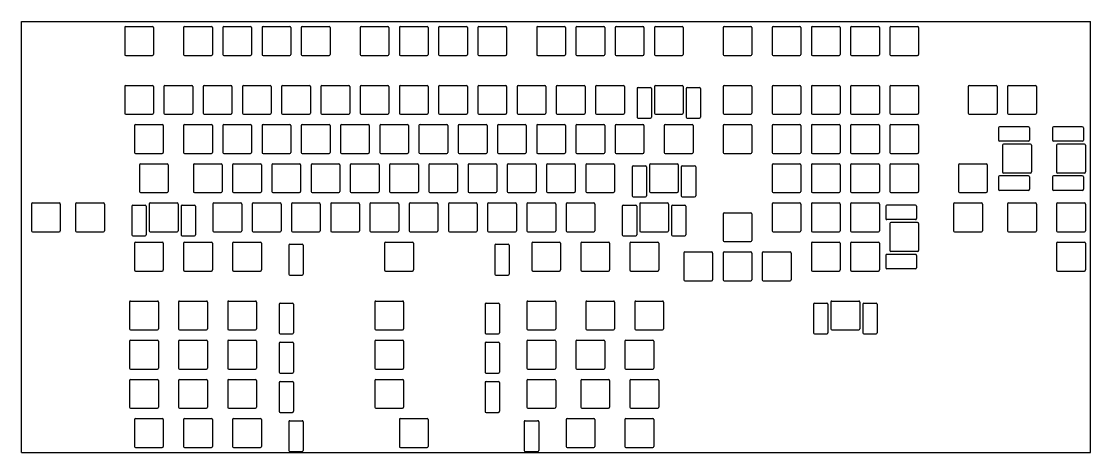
# Model space of a CAD drawing. Header units: millimetres. Extents: x 172 to 1270, y 90 to 437.
# Drawn here: x 751 to 1270, y 227 to 437 of the extents above; entities that cross this region are included whole.
import ezdxf

# ---------------------------------------------------------------- set-up
doc = ezdxf.new("R2010")
doc.units = ezdxf.units.MM

msp = doc.modelspace()

# ---------------------------------------------------------------- linework, layer by layer
for p, q in [((750.67, 436.58), (1269.78, 436.58)), ((750.67, 227.03), (750.67, 436.58)), ((1269.78, 227.03), (1269.78, 436.58)), ((800.82, 433.55), (800.82, 420.55)), ((801.32, 434.05), (814.32, 434.05)), ((814.82, 433.55), (814.82, 420.55)), ((829.4, 433.55), (829.4, 420.55)), ((829.9, 434.05), (842.9, 434.05)), ((843.4, 433.55), (843.4, 420.55)), ((848.45, 433.55), (848.45, 420.55)), ((848.95, 434.05), (861.95, 434.05)), ((862.45, 433.55), (862.45, 420.55)), ((867.5, 433.55), (867.5, 420.55)), ((868, 434.05), (881, 434.05)), ((881.5, 433.55), (881.5, 420.55)), ((886.55, 433.55), (886.55, 420.55)), ((887.05, 434.05), (900.05, 434.05)), ((900.55, 433.55), (900.55, 420.55)), ((915.12, 433.55), (915.12, 420.55)), ((915.62, 434.05), (928.62, 434.05)), ((929.12, 433.55), (929.12, 420.55)), ((934.17, 433.55), (934.17, 420.55)), ((934.67, 434.05), (947.67, 434.05)), ((948.17, 433.55), (948.17, 420.55)), ((953.22, 433.55), (953.22, 420.55)), ((953.72, 434.05), (966.72, 434.05)), ((967.22, 433.55), (967.22, 420.55)), ((972.27, 433.55), (972.27, 420.55)), ((972.77, 434.05), (985.77, 434.05)), ((986.27, 433.55), (986.27, 420.55)), ((1000.85, 433.55), (1000.85, 420.55)), ((1001.35, 434.05), (1014.35, 434.05)), ((1014.85, 433.55), (1014.85, 420.55)), ((1019.9, 433.55), (1019.9, 420.55)), ((1020.4, 434.05), (1033.4, 434.05)), ((1033.9, 433.55), (1033.9, 420.55)), ((1038.95, 433.55), (1038.95, 420.55)), ((1039.45, 434.05), (1052.45, 434.05)), ((1052.95, 433.55), (1052.95, 420.55)), ((1058, 433.55), (1058, 420.55)), ((1058.5, 434.05), (1071.5, 434.05)), ((1072, 433.55), (1072, 420.55)), ((1091.33, 433.55), (1091.33, 420.55)), ((1091.83, 434.05), (1104.83, 434.05)), ((1105.33, 433.55), (1105.33, 420.55)), ((1115.15, 433.55), (1115.15, 420.55)), ((1115.65, 434.05), (1128.65, 434.05)), ((1129.15, 433.55), (1129.15, 420.55)), ((1134.2, 433.55), (1134.2, 420.55)), ((1134.7, 434.05), (1147.7, 434.05)), ((1148.2, 433.55), (1148.2, 420.55)), ((1153.25, 433.55), (1153.25, 420.55)), ((1153.75, 434.05), (1166.75, 434.05)), ((1167.25, 433.55), (1167.25, 420.55)), ((1172.3, 433.55), (1172.3, 420.55)), ((1172.8, 434.05), (1185.8, 434.05)), ((1186.3, 433.55), (1186.3, 420.55)), ((801.32, 420.05), (814.32, 420.05)), ((829.9, 420.05), (842.9, 420.05)), ((848.95, 420.05), (861.95, 420.05)), ((868, 420.05), (881, 420.05)), ((887.05, 420.05), (900.05, 420.05)), ((915.62, 420.05), (928.62, 420.05)), ((934.67, 420.05), (947.67, 420.05)), ((953.72, 420.05), (966.72, 420.05)), ((972.77, 420.05), (985.77, 420.05)), ((1001.35, 420.05), (1014.35, 420.05)), ((1020.4, 420.05), (1033.4, 420.05)), ((1039.45, 420.05), (1052.45, 420.05)), ((1058.5, 420.05), (1071.5, 420.05)), ((1091.83, 420.05), (1104.83, 420.05)), ((1115.65, 420.05), (1128.65, 420.05)), ((1134.7, 420.05), (1147.7, 420.05)), ((1153.75, 420.05), (1166.75, 420.05)), ((1172.8, 420.05), (1185.8, 420.05)), ((800.82, 404.98), (800.82, 391.98)), ((801.32, 405.48), (814.32, 405.48)), ((814.82, 404.98), (814.82, 391.98)), ((819.87, 404.98), (819.87, 391.98)), ((820.37, 405.48), (833.37, 405.48)), ((833.87, 404.98), (833.87, 391.98)), ((838.92, 404.98), (838.92, 391.98)), ((839.42, 405.48), (852.42, 405.48)), ((852.92, 404.98), (852.92, 391.98)), ((857.97, 404.98), (857.97, 391.98)), ((858.47, 405.48), (871.47, 405.48)), ((871.97, 404.98), (871.97, 391.98)), ((877.02, 404.98), (877.02, 391.98)), ((877.52, 405.48), (890.52, 405.48)), ((891.02, 404.98), (891.02, 391.98)), ((896.07, 404.98), (896.07, 391.98)), ((896.57, 405.48), (909.57, 405.48)), ((910.07, 404.98), (910.07, 391.98)), ((915.12, 404.98), (915.12, 391.98)), ((915.62, 405.48), (928.62, 405.48)), ((929.12, 404.98), (929.12, 391.98)), ((934.17, 404.98), (934.17, 391.98)), ((934.67, 405.48), (947.67, 405.48)), ((948.17, 404.98), (948.17, 391.98)), ((953.22, 404.98), (953.22, 391.98)), ((953.72, 405.48), (966.72, 405.48)), ((967.22, 404.98), (967.22, 391.98)), ((972.27, 404.98), (972.27, 391.98)), ((972.77, 405.48), (985.77, 405.48)), ((986.27, 404.98), (986.27, 391.98)), ((991.32, 404.98), (991.32, 391.98)), ((991.82, 405.48), (1004.82, 405.48)), ((1005.32, 404.98), (1005.32, 391.98)), ((1010.37, 404.98), (1010.37, 391.98)), ((1010.87, 405.48), (1023.87, 405.48)), ((1024.37, 404.98), (1024.37, 391.98)), ((1029.42, 404.98), (1029.42, 391.98)), ((1029.92, 405.48), (1042.92, 405.48)), ((1043.42, 404.98), (1043.42, 391.98)), ((1058, 404.98), (1058, 391.98)), ((1058.5, 405.48), (1071.5, 405.48)), ((1072, 404.98), (1072, 391.98)), ((1091.33, 404.98), (1091.33, 391.98)), ((1091.83, 405.48), (1104.83, 405.48)), ((1105.33, 404.98), (1105.33, 391.98)), ((1115.15, 404.98), (1115.15, 391.98)), ((1115.65, 405.48), (1128.65, 405.48)), ((1129.15, 404.98), (1129.15, 391.98)), ((1134.2, 404.98), (1134.2, 391.98)), ((1134.7, 405.48), (1147.7, 405.48)), ((1148.2, 404.98), (1148.2, 391.98)), ((1153.25, 404.98), (1153.25, 391.98)), ((1153.75, 405.48), (1166.75, 405.48)), ((1167.25, 404.98), (1167.25, 391.98)), ((1172.3, 404.98), (1172.3, 391.98)), ((1172.8, 405.48), (1185.8, 405.48)), ((1186.3, 404.98), (1186.3, 391.98)), ((1210.4, 404.98), (1210.4, 391.98)), ((1210.9, 405.48), (1223.9, 405.48)), ((1224.4, 404.98), (1224.4, 391.98)), ((1229.45, 404.98), (1229.45, 391.98)), ((1229.95, 405.48), (1242.95, 405.48)), ((1243.45, 404.98), (1243.45, 391.98)), ((1049.56, 403.98), (1049.56, 389.98)), ((1050.06, 404.48), (1056.06, 404.48)), ((1056.56, 403.98), (1056.56, 389.98)), ((1073.43, 403.98), (1073.43, 389.98)), ((1073.93, 404.48), (1079.93, 404.48)), ((1080.43, 403.98), (1080.43, 389.98)), ((801.32, 391.48), (814.32, 391.48)), ((820.37, 391.48), (833.37, 391.48)), ((839.42, 391.48), (852.42, 391.48)), ((858.47, 391.48), (871.47, 391.48)), ((877.52, 391.48), (890.52, 391.48)), ((896.57, 391.48), (909.57, 391.48)), ((915.62, 391.48), (928.62, 391.48)), ((934.67, 391.48), (947.67, 391.48)), ((953.72, 391.48), (966.72, 391.48)), ((972.77, 391.48), (985.77, 391.48)), ((991.82, 391.48), (1004.82, 391.48)), ((1010.87, 391.48), (1023.87, 391.48)), ((1029.92, 391.48), (1042.92, 391.48)), ((1050.06, 389.48), (1056.06, 389.48)), ((1058.5, 391.48), (1071.5, 391.48)), ((1073.93, 389.48), (1079.93, 389.48)), ((1091.83, 391.48), (1104.83, 391.48)), ((1115.65, 391.48), (1128.65, 391.48)), ((1134.7, 391.48), (1147.7, 391.48)), ((1153.75, 391.48), (1166.75, 391.48)), ((1172.8, 391.48), (1185.8, 391.48)), ((1210.9, 391.48), (1223.9, 391.48)), ((1229.95, 391.48), (1242.95, 391.48)), ((805.58, 385.93), (805.58, 372.93)), ((806.08, 386.43), (819.08, 386.43)), ((819.58, 385.93), (819.58, 372.93)), ((829.4, 385.93), (829.4, 372.93)), ((829.9, 386.43), (842.9, 386.43)), ((843.4, 385.93), (843.4, 372.93)), ((848.45, 385.93), (848.45, 372.93)), ((848.95, 386.43), (861.95, 386.43)), ((862.45, 385.93), (862.45, 372.93)), ((867.5, 385.93), (867.5, 372.93)), ((868, 386.43), (881, 386.43)), ((881.5, 385.93), (881.5, 372.93)), ((886.55, 385.93), (886.55, 372.93)), ((887.05, 386.43), (900.05, 386.43)), ((900.55, 385.93), (900.55, 372.93)), ((905.6, 385.93), (905.6, 372.93)), ((906.1, 386.43), (919.1, 386.43)), ((919.6, 385.93), (919.6, 372.93)), ((924.65, 385.93), (924.65, 372.93)), ((925.15, 386.43), (938.15, 386.43)), ((938.65, 385.93), (938.65, 372.93)), ((943.7, 385.93), (943.7, 372.93)), ((944.2, 386.43), (957.2, 386.43)), ((957.7, 385.93), (957.7, 372.93)), ((962.75, 385.93), (962.75, 372.93)), ((963.25, 386.43), (976.25, 386.43)), ((976.75, 385.93), (976.75, 372.93)), ((981.8, 385.93), (981.8, 372.93)), ((982.3, 386.43), (995.3, 386.43)), ((995.8, 385.93), (995.8, 372.93)), ((1000.85, 385.93), (1000.85, 372.93)), ((1001.35, 386.43), (1014.35, 386.43)), ((1014.85, 385.93), (1014.85, 372.93)), ((1019.9, 385.93), (1019.9, 372.93)), ((1020.4, 386.43), (1033.4, 386.43)), ((1033.9, 385.93), (1033.9, 372.93)), ((1038.95, 385.93), (1038.95, 372.93)), ((1039.45, 386.43), (1052.45, 386.43)), ((1052.95, 385.93), (1052.95, 372.93)), ((1062.76, 385.93), (1062.76, 372.93)), ((1063.26, 386.43), (1076.26, 386.43)), ((1076.76, 385.93), (1076.76, 372.93)), ((1091.33, 385.93), (1091.33, 372.93)), ((1091.83, 386.43), (1104.83, 386.43)), ((1105.33, 385.93), (1105.33, 372.93)), ((1115.15, 385.93), (1115.15, 372.93)), ((1115.65, 386.43), (1128.65, 386.43)), ((1129.15, 385.93), (1129.15, 372.93)), ((1134.2, 385.93), (1134.2, 372.93)), ((1134.7, 386.43), (1147.7, 386.43)), ((1148.2, 385.93), (1148.2, 372.93)), ((1153.25, 385.93), (1153.25, 372.93)), ((1153.75, 386.43), (1166.75, 386.43)), ((1167.25, 385.93), (1167.25, 372.93)), ((1172.3, 385.93), (1172.3, 372.93)), ((1172.8, 386.43), (1185.8, 386.43)), ((1186.3, 385.93), (1186.3, 372.93)), ((1225.06, 384.84), (1225.06, 378.84)), ((1239.56, 385.34), (1225.56, 385.34)), ((1240.06, 384.84), (1240.06, 378.84)), ((1251.26, 384.84), (1251.26, 378.84)), ((1265.76, 385.34), (1251.76, 385.34)), ((1266.26, 384.84), (1266.26, 378.84)), ((1239.56, 378.34), (1225.56, 378.34)), ((1227.06, 376.4), (1227.06, 363.4)), ((1240.56, 376.9), (1227.56, 376.9)), ((1241.06, 376.4), (1241.06, 363.4)), ((1265.76, 378.34), (1251.76, 378.34)), ((1253.26, 376.4), (1253.26, 363.4)), ((1266.76, 376.9), (1253.76, 376.9)), ((1267.26, 376.4), (1267.26, 363.4)), ((806.08, 372.43), (819.08, 372.43)), ((829.9, 372.43), (842.9, 372.43)), ((848.95, 372.43), (861.95, 372.43)), ((868, 372.43), (881, 372.43)), ((887.05, 372.43), (900.05, 372.43)), ((906.1, 372.43), (919.1, 372.43)), ((925.15, 372.43), (938.15, 372.43)), ((944.2, 372.43), (957.2, 372.43)), ((963.25, 372.43), (976.25, 372.43)), ((982.3, 372.43), (995.3, 372.43)), ((1001.35, 372.43), (1014.35, 372.43)), ((1020.4, 372.43), (1033.4, 372.43)), ((1039.45, 372.43), (1052.45, 372.43)), ((1063.26, 372.43), (1076.26, 372.43)), ((1091.83, 372.43), (1104.83, 372.43)), ((1115.65, 372.43), (1128.65, 372.43)), ((1134.7, 372.43), (1147.7, 372.43)), ((1153.75, 372.43), (1166.75, 372.43)), ((1172.8, 372.43), (1185.8, 372.43)), ((807.96, 366.88), (807.96, 353.88)), ((808.46, 367.38), (821.46, 367.38)), ((821.96, 366.88), (821.96, 353.88)), ((834.16, 366.88), (834.16, 353.88)), ((834.66, 367.38), (847.66, 367.38)), ((848.16, 366.88), (848.16, 353.88)), ((853.21, 366.88), (853.21, 353.88)), ((853.71, 367.38), (866.71, 367.38)), ((867.21, 366.88), (867.21, 353.88)), ((872.26, 366.88), (872.26, 353.88)), ((872.76, 367.38), (885.76, 367.38)), ((886.26, 366.88), (886.26, 353.88)), ((891.31, 366.88), (891.31, 353.88)), ((891.81, 367.38), (904.81, 367.38)), ((905.31, 366.88), (905.31, 353.88)), ((910.36, 366.88), (910.36, 353.88)), ((910.86, 367.38), (923.86, 367.38)), ((924.36, 366.88), (924.36, 353.88)), ((929.41, 366.88), (929.41, 353.88)), ((929.91, 367.38), (942.91, 367.38)), ((943.41, 366.88), (943.41, 353.88)), ((948.46, 366.88), (948.46, 353.88)), ((948.96, 367.38), (961.96, 367.38)), ((962.46, 366.88), (962.46, 353.88)), ((967.51, 366.88), (967.51, 353.88)), ((968.01, 367.38), (981.01, 367.38)), ((981.51, 366.88), (981.51, 353.88)), ((986.56, 366.88), (986.56, 353.88)), ((987.06, 367.38), (1000.06, 367.38)), ((1000.56, 366.88), (1000.56, 353.88)), ((1005.61, 366.88), (1005.61, 353.88)), ((1006.11, 367.38), (1019.11, 367.38)), ((1019.61, 366.88), (1019.61, 353.88)), ((1024.66, 366.88), (1024.66, 353.88)), ((1025.16, 367.38), (1038.16, 367.38)), ((1038.66, 366.88), (1038.66, 353.88)), ((1047.18, 365.88), (1047.18, 351.88)), ((1047.68, 366.38), (1053.68, 366.38)), ((1054.18, 365.88), (1054.18, 351.88)), ((1055.61, 366.88), (1055.61, 353.88)), ((1056.11, 367.38), (1069.11, 367.38)), ((1069.61, 366.88), (1069.61, 353.88)), ((1071.05, 365.88), (1071.05, 351.88)), ((1071.55, 366.38), (1077.55, 366.38)), ((1078.05, 365.88), (1078.05, 351.88)), ((1115.15, 366.88), (1115.15, 353.88)), ((1115.65, 367.38), (1128.65, 367.38)), ((1129.15, 366.88), (1129.15, 353.88)), ((1134.2, 366.88), (1134.2, 353.88)), ((1134.7, 367.38), (1147.7, 367.38)), ((1148.2, 366.88), (1148.2, 353.88)), ((1153.25, 366.88), (1153.25, 353.88)), ((1153.75, 367.38), (1166.75, 367.38)), ((1167.25, 366.88), (1167.25, 353.88)), ((1172.3, 366.88), (1172.3, 353.88)), ((1172.8, 367.38), (1185.8, 367.38)), ((1186.3, 366.88), (1186.3, 353.88)), ((1205.63, 366.88), (1205.63, 353.88)), ((1206.13, 367.38), (1219.13, 367.38)), ((1219.63, 366.88), (1219.63, 353.88)), ((1225.06, 360.97), (1225.06, 354.97)), ((1239.56, 361.47), (1225.56, 361.47)), ((1240.56, 362.9), (1227.56, 362.9)), ((1240.06, 360.97), (1240.06, 354.97)), ((1251.26, 360.97), (1251.26, 354.97)), ((1265.76, 361.47), (1251.76, 361.47)), ((1266.76, 362.9), (1253.76, 362.9)), ((1266.26, 360.97), (1266.26, 354.97)), ((808.46, 353.38), (821.46, 353.38)), ((834.66, 353.38), (847.66, 353.38)), ((853.71, 353.38), (866.71, 353.38)), ((872.76, 353.38), (885.76, 353.38)), ((891.81, 353.38), (904.81, 353.38)), ((910.86, 353.38), (923.86, 353.38)), ((929.91, 353.38), (942.91, 353.38)), ((948.96, 353.38), (961.96, 353.38)), ((968.01, 353.38), (981.01, 353.38)), ((987.06, 353.38), (1000.06, 353.38)), ((1006.11, 353.38), (1019.11, 353.38)), ((1025.16, 353.38), (1038.16, 353.38)), ((1056.11, 353.38), (1069.11, 353.38)), ((1115.65, 353.38), (1128.65, 353.38)), ((1134.7, 353.38), (1147.7, 353.38)), ((1153.75, 353.38), (1166.75, 353.38)), ((1172.8, 353.38), (1185.8, 353.38)), ((1206.13, 353.38), (1219.13, 353.38)), ((1239.56, 354.47), (1225.56, 354.47)), ((1265.76, 354.47), (1251.76, 354.47)), ((755.58, 347.83), (755.58, 334.83)), ((756.08, 348.33), (769.08, 348.33)), ((769.58, 347.83), (769.58, 334.83)), ((777.01, 347.83), (777.01, 334.83)), ((777.51, 348.33), (790.51, 348.33)), ((791.01, 347.83), (791.01, 334.83)), ((812.73, 347.83), (812.73, 334.83)), ((813.23, 348.33), (826.23, 348.33)), ((826.73, 347.83), (826.73, 334.83)), ((843.68, 347.83), (843.68, 334.83)), ((844.18, 348.33), (857.18, 348.33)), ((857.68, 347.83), (857.68, 334.83)), ((862.73, 347.83), (862.73, 334.83)), ((863.23, 348.33), (876.23, 348.33)), ((876.73, 347.83), (876.73, 334.83)), ((881.78, 347.83), (881.78, 334.83)), ((882.28, 348.33), (895.28, 348.33)), ((895.78, 347.83), (895.78, 334.83)), ((900.83, 347.83), (900.83, 334.83)), ((901.33, 348.33), (914.33, 348.33)), ((914.83, 347.83), (914.83, 334.83)), ((919.88, 347.83), (919.88, 334.83)), ((920.38, 348.33), (933.38, 348.33)), ((933.88, 347.83), (933.88, 334.83)), ((938.93, 347.83), (938.93, 334.83)), ((939.43, 348.33), (952.43, 348.33)), ((952.93, 347.83), (952.93, 334.83)), ((957.98, 347.83), (957.98, 334.83)), ((958.48, 348.33), (971.48, 348.33)), ((971.98, 347.83), (971.98, 334.83)), ((977.03, 347.83), (977.03, 334.83)), ((977.53, 348.33), (990.53, 348.33)), ((991.03, 347.83), (991.03, 334.83)), ((996.08, 347.83), (996.08, 334.83)), ((996.58, 348.33), (1009.58, 348.33)), ((1010.08, 347.83), (1010.08, 334.83)), ((1015.13, 347.83), (1015.13, 334.83)), ((1015.63, 348.33), (1028.63, 348.33)), ((1029.13, 347.83), (1029.13, 334.83)), ((1047.68, 351.38), (1053.68, 351.38)), ((1050.85, 347.83), (1050.85, 334.83)), ((1051.35, 348.33), (1064.35, 348.33)), ((1064.85, 347.83), (1064.85, 334.83)), ((1071.55, 351.38), (1077.55, 351.38)), ((1115.15, 347.83), (1115.15, 334.83)), ((1115.65, 348.33), (1128.65, 348.33)), ((1129.15, 347.83), (1129.15, 334.83)), ((1134.2, 347.83), (1134.2, 334.83)), ((1134.7, 348.33), (1147.7, 348.33)), ((1148.2, 347.83), (1148.2, 334.83)), ((1153.25, 347.83), (1153.25, 334.83)), ((1153.75, 348.33), (1166.75, 348.33)), ((1167.25, 347.83), (1167.25, 334.83)), ((1203.25, 347.83), (1203.25, 334.83)), ((1203.75, 348.33), (1216.75, 348.33)), ((1217.25, 347.83), (1217.25, 334.83)), ((1229.45, 347.83), (1229.45, 334.83)), ((1229.95, 348.33), (1242.95, 348.33)), ((1243.45, 347.83), (1243.45, 334.83)), ((1253.26, 347.83), (1253.26, 334.83)), ((1253.76, 348.33), (1266.76, 348.33)), ((1267.26, 347.83), (1267.26, 334.83)), ((804.29, 346.83), (804.29, 332.83)), ((804.79, 347.33), (810.79, 347.33)), ((811.29, 346.83), (811.29, 332.83)), ((828.17, 346.83), (828.17, 332.83)), ((828.67, 347.33), (834.67, 347.33)), ((835.17, 346.83), (835.17, 332.83)), ((1042.41, 346.83), (1042.41, 332.83)), ((1042.91, 347.33), (1048.91, 347.33)), ((1049.41, 346.83), (1049.41, 332.83)), ((1066.29, 346.83), (1066.29, 332.83)), ((1066.79, 347.33), (1072.79, 347.33)), ((1073.29, 346.83), (1073.29, 332.83)), ((1091.33, 343.07), (1091.33, 330.07)), ((1091.83, 343.57), (1104.83, 343.57)), ((1105.33, 343.07), (1105.33, 330.07)), ((1170.3, 346.74), (1170.3, 340.74)), ((1184.8, 347.24), (1170.8, 347.24)), ((1185.3, 346.74), (1185.3, 340.74)), ((1184.8, 340.24), (1170.8, 340.24)), ((1172.3, 338.3), (1172.3, 325.3)), ((1185.8, 338.8), (1172.8, 338.8)), ((1186.3, 338.3), (1186.3, 325.3)), ((756.08, 334.33), (769.08, 334.33)), ((777.51, 334.33), (790.51, 334.33)), ((804.79, 332.33), (810.79, 332.33)), ((813.23, 334.33), (826.23, 334.33)), ((828.67, 332.33), (834.67, 332.33)), ((844.18, 334.33), (857.18, 334.33)), ((863.23, 334.33), (876.23, 334.33)), ((882.28, 334.33), (895.28, 334.33)), ((901.33, 334.33), (914.33, 334.33)), ((920.38, 334.33), (933.38, 334.33)), ((939.43, 334.33), (952.43, 334.33)), ((958.48, 334.33), (971.48, 334.33)), ((977.53, 334.33), (990.53, 334.33)), ((996.58, 334.33), (1009.58, 334.33)), ((1015.63, 334.33), (1028.63, 334.33)), ((1042.91, 332.33), (1048.91, 332.33)), ((1051.35, 334.33), (1064.35, 334.33)), ((1066.79, 332.33), (1072.79, 332.33)), ((1115.65, 334.33), (1128.65, 334.33)), ((1134.7, 334.33), (1147.7, 334.33)), ((1153.75, 334.33), (1166.75, 334.33)), ((1203.75, 334.33), (1216.75, 334.33)), ((1229.95, 334.33), (1242.95, 334.33)), ((1253.76, 334.33), (1266.76, 334.33)), ((805.58, 328.78), (805.58, 315.78)), ((806.08, 329.28), (819.08, 329.28)), ((819.58, 328.78), (819.58, 315.78)), ((829.4, 328.78), (829.4, 315.78)), ((829.9, 329.28), (842.9, 329.28)), ((843.4, 328.78), (843.4, 315.78)), ((853.21, 328.78), (853.21, 315.78)), ((853.71, 329.28), (866.71, 329.28)), ((867.21, 328.78), (867.21, 315.78)), ((880.53, 327.78), (880.53, 313.78)), ((881.03, 328.28), (887.03, 328.28)), ((887.53, 327.78), (887.53, 313.78)), ((927.03, 328.78), (927.03, 315.78)), ((927.53, 329.28), (940.53, 329.28)), ((941.03, 328.78), (941.03, 315.78)), ((980.53, 327.78), (980.53, 313.78)), ((981.03, 328.28), (987.03, 328.28)), ((987.53, 327.78), (987.53, 313.78)), ((998.46, 328.78), (998.46, 315.78)), ((998.96, 329.28), (1011.96, 329.28)), ((1012.46, 328.78), (1012.46, 315.78)), ((1022.28, 328.78), (1022.28, 315.78)), ((1022.78, 329.28), (1035.78, 329.28)), ((1036.28, 328.78), (1036.28, 315.78)), ((1046.09, 328.78), (1046.09, 315.78)), ((1046.59, 329.28), (1059.59, 329.28)), ((1060.09, 328.78), (1060.09, 315.78)), ((1091.83, 329.57), (1104.83, 329.57)), ((1134.2, 328.78), (1134.2, 315.78)), ((1134.7, 329.28), (1147.7, 329.28)), ((1148.2, 328.78), (1148.2, 315.78)), ((1153.25, 328.78), (1153.25, 315.78)), ((1153.75, 329.28), (1166.75, 329.28)), ((1167.25, 328.78), (1167.25, 315.78)), ((1253.26, 328.78), (1253.26, 315.78)), ((1253.76, 329.28), (1266.76, 329.28)), ((1267.26, 328.78), (1267.26, 315.78)), ((1072.28, 324.02), (1072.28, 311.02)), ((1072.78, 324.52), (1085.78, 324.52)), ((1086.28, 324.02), (1086.28, 311.02)), ((1091.33, 324.02), (1091.33, 311.02)), ((1091.83, 324.52), (1104.83, 324.52)), ((1105.33, 324.02), (1105.33, 311.02)), ((1110.38, 324.02), (1110.38, 311.02)), ((1110.88, 324.52), (1123.88, 324.52)), ((1124.38, 324.02), (1124.38, 311.02)), ((1170.3, 322.87), (1170.3, 316.87)), ((1184.8, 323.37), (1170.8, 323.37)), ((1185.8, 324.8), (1172.8, 324.8)), ((1185.3, 322.87), (1185.3, 316.87)), ((806.08, 315.28), (819.08, 315.28)), ((829.9, 315.28), (842.9, 315.28)), ((853.71, 315.28), (866.71, 315.28)), ((881.03, 313.28), (887.03, 313.28)), ((927.53, 315.28), (940.53, 315.28)), ((981.03, 313.28), (987.03, 313.28)), ((998.96, 315.28), (1011.96, 315.28)), ((1022.78, 315.28), (1035.78, 315.28)), ((1046.59, 315.28), (1059.59, 315.28)), ((1134.7, 315.28), (1147.7, 315.28)), ((1153.75, 315.28), (1166.75, 315.28)), ((1184.8, 316.37), (1170.8, 316.37)), ((1253.76, 315.28), (1266.76, 315.28)), ((1072.78, 310.52), (1085.78, 310.52)), ((1091.83, 310.52), (1104.83, 310.52)), ((1110.88, 310.52), (1123.88, 310.52)), ((803.2, 300.2), (803.2, 287.2)), ((803.7, 300.7), (816.7, 300.7)), ((817.2, 300.2), (817.2, 287.2)), ((827.01, 300.2), (827.01, 287.2)), ((827.51, 300.7), (840.51, 300.7)), ((841.01, 300.2), (841.01, 287.2)), ((850.83, 300.2), (850.83, 287.2)), ((851.33, 300.7), (864.33, 300.7)), ((864.83, 300.2), (864.83, 287.2)), ((875.76, 299.2), (875.76, 285.2)), ((876.26, 299.7), (882.26, 299.7)), ((882.76, 299.2), (882.76, 285.2)), ((922.26, 300.2), (922.26, 287.2)), ((922.76, 300.7), (935.76, 300.7)), ((936.26, 300.2), (936.26, 287.2)), ((975.76, 299.2), (975.76, 285.2)), ((976.26, 299.7), (982.26, 299.7)), ((982.76, 299.2), (982.76, 285.2)), ((996.08, 300.2), (996.08, 287.2)), ((996.58, 300.7), (1009.58, 300.7)), ((1010.08, 300.2), (1010.08, 287.2)), ((1024.66, 300.2), (1024.66, 287.2)), ((1025.16, 300.7), (1038.16, 300.7)), ((1038.66, 300.2), (1038.66, 287.2)), ((1048.47, 300.2), (1048.47, 287.2)), ((1048.97, 300.7), (1061.97, 300.7)), ((1062.47, 300.2), (1062.47, 287.2)), ((1135.28, 299.2), (1135.28, 285.2)), ((1135.78, 299.7), (1141.78, 299.7)), ((1142.28, 299.2), (1142.28, 285.2)), ((1143.72, 300.2), (1143.72, 287.2)), ((1144.22, 300.7), (1157.22, 300.7)), ((1157.72, 300.2), (1157.72, 287.2)), ((1159.16, 299.2), (1159.16, 285.2)), ((1159.66, 299.7), (1165.66, 299.7)), ((1166.16, 299.2), (1166.16, 285.2)), ((803.7, 286.7), (816.7, 286.7)), ((827.51, 286.7), (840.51, 286.7)), ((851.33, 286.7), (864.33, 286.7)), ((922.76, 286.7), (935.76, 286.7)), ((996.58, 286.7), (1009.58, 286.7)), ((1025.16, 286.7), (1038.16, 286.7)), ((1048.97, 286.7), (1061.97, 286.7)), ((1144.22, 286.7), (1157.22, 286.7)), ((803.2, 281.15), (803.2, 268.15)), ((803.7, 281.65), (816.7, 281.65)), ((817.2, 281.15), (817.2, 268.15)), ((827.01, 281.15), (827.01, 268.15)), ((827.51, 281.65), (840.51, 281.65)), ((841.01, 281.15), (841.01, 268.15)), ((850.83, 281.15), (850.83, 268.15)), ((851.33, 281.65), (864.33, 281.65)), ((864.83, 281.15), (864.83, 268.15)), ((876.26, 284.7), (882.26, 284.7)), ((876.26, 280.65), (882.26, 280.65)), ((922.26, 281.15), (922.26, 268.15)), ((922.76, 281.65), (935.76, 281.65)), ((936.26, 281.15), (936.26, 268.15)), ((976.26, 284.7), (982.26, 284.7)), ((976.26, 280.65), (982.26, 280.65)), ((996.08, 281.15), (996.08, 268.15)), ((996.58, 281.65), (1009.58, 281.65)), ((1010.08, 281.15), (1010.08, 268.15)), ((1019.9, 281.15), (1019.9, 268.15)), ((1020.4, 281.65), (1033.4, 281.65)), ((1033.9, 281.15), (1033.9, 268.15)), ((1043.71, 281.15), (1043.71, 268.15)), ((1044.21, 281.65), (1057.21, 281.65)), ((1057.71, 281.15), (1057.71, 268.15)), ((1135.78, 284.7), (1141.78, 284.7)), ((1159.66, 284.7), (1165.66, 284.7)), ((875.76, 280.15), (875.76, 266.15)), ((882.76, 280.15), (882.76, 266.15)), ((975.76, 280.15), (975.76, 266.15)), ((982.76, 280.15), (982.76, 266.15)), ((803.7, 267.65), (816.7, 267.65)), ((827.51, 267.65), (840.51, 267.65)), ((851.33, 267.65), (864.33, 267.65)), ((876.26, 265.65), (882.26, 265.65)), ((922.76, 267.65), (935.76, 267.65)), ((976.26, 265.65), (982.26, 265.65)), ((996.58, 267.65), (1009.58, 267.65)), ((1020.4, 267.65), (1033.4, 267.65)), ((1044.21, 267.65), (1057.21, 267.65)), ((803.2, 262.1), (803.2, 249.1)), ((803.7, 262.6), (816.7, 262.6)), ((817.2, 262.1), (817.2, 249.1)), ((827.01, 262.1), (827.01, 249.1)), ((827.51, 262.6), (840.51, 262.6)), ((841.01, 262.1), (841.01, 249.1)), ((850.83, 262.1), (850.83, 249.1)), ((851.33, 262.6), (864.33, 262.6)), ((864.83, 262.1), (864.83, 249.1)), ((875.76, 261.1), (875.76, 247.1)), ((876.26, 261.6), (882.26, 261.6)), ((882.76, 261.1), (882.76, 247.1)), ((922.26, 262.1), (922.26, 249.1)), ((922.76, 262.6), (935.76, 262.6)), ((936.26, 262.1), (936.26, 249.1)), ((975.76, 261.1), (975.76, 247.1)), ((976.26, 261.6), (982.26, 261.6)), ((982.76, 261.1), (982.76, 247.1)), ((996.08, 262.1), (996.08, 249.1)), ((996.58, 262.6), (1009.58, 262.6)), ((1010.08, 262.1), (1010.08, 249.1)), ((1022.28, 262.1), (1022.28, 249.1)), ((1022.78, 262.6), (1035.78, 262.6)), ((1036.28, 262.1), (1036.28, 249.1)), ((1046.09, 262.1), (1046.09, 249.1)), ((1046.59, 262.6), (1059.59, 262.6)), ((1060.09, 262.1), (1060.09, 249.1)), ((803.7, 248.6), (816.7, 248.6)), ((827.51, 248.6), (840.51, 248.6)), ((851.33, 248.6), (864.33, 248.6)), ((876.26, 246.6), (882.26, 246.6)), ((922.76, 248.6), (935.76, 248.6)), ((976.26, 246.6), (982.26, 246.6)), ((996.58, 248.6), (1009.58, 248.6)), ((1022.78, 248.6), (1035.78, 248.6)), ((1046.59, 248.6), (1059.59, 248.6)), ((805.58, 243.05), (805.58, 230.05)), ((806.08, 243.55), (819.08, 243.55)), ((819.58, 243.05), (819.58, 230.05)), ((829.4, 243.05), (829.4, 230.05)), ((829.9, 243.55), (842.9, 243.55)), ((843.4, 243.05), (843.4, 230.05)), ((853.21, 243.05), (853.21, 230.05)), ((853.71, 243.55), (866.71, 243.55)), ((867.21, 243.05), (867.21, 230.05)), ((880.52, 242.05), (880.52, 228.05)), ((881.02, 242.55), (887.02, 242.55)), ((887.52, 242.05), (887.52, 228.05)), ((934.17, 243.05), (934.17, 230.05)), ((934.67, 243.55), (947.67, 243.55)), ((948.17, 243.05), (948.17, 230.05)), ((994.82, 242.05), (994.82, 228.05)), ((995.32, 242.55), (1001.32, 242.55)), ((1001.82, 242.05), (1001.82, 228.05)), ((1015.13, 243.05), (1015.13, 230.05)), ((1015.63, 243.55), (1028.63, 243.55)), ((1029.13, 243.05), (1029.13, 230.05)), ((1043.71, 243.05), (1043.71, 230.05)), ((1044.21, 243.55), (1057.21, 243.55)), ((1057.71, 243.05), (1057.71, 230.05)), ((806.08, 229.55), (819.08, 229.55)), ((829.9, 229.55), (842.9, 229.55)), ((853.71, 229.55), (866.71, 229.55)), ((934.67, 229.55), (947.67, 229.55)), ((1015.63, 229.55), (1028.63, 229.55)), ((1044.21, 229.55), (1057.21, 229.55)), ((750.67, 227.03), (1269.78, 227.03)), ((881.02, 227.55), (887.02, 227.55)), ((995.32, 227.55), (1001.32, 227.55))]:
    msp.add_line(p, q)
for centre, start, end in [((801.32, 433.55), 90, 180), ((814.32, 433.55), 0, 90), ((829.9, 433.55), 90, 180), ((842.9, 433.55), 0, 90), ((848.95, 433.55), 90, 180), ((861.95, 433.55), 0, 90), ((868, 433.55), 90, 180), ((881, 433.55), 0, 90), ((887.05, 433.55), 90, 180), ((900.05, 433.55), 0, 90), ((915.62, 433.55), 90, 180), ((928.62, 433.55), 0, 90), ((934.67, 433.55), 90, 180), ((947.67, 433.55), 0, 90), ((953.72, 433.55), 90, 180), ((966.72, 433.55), 0, 90), ((972.77, 433.55), 90, 180), ((985.77, 433.55), 0, 90), ((1001.35, 433.55), 90, 180), ((1014.35, 433.55), 0, 90), ((1020.4, 433.55), 90, 180), ((1033.4, 433.55), 0, 90), ((1039.45, 433.55), 90, 180), ((1052.45, 433.55), 0, 90), ((1058.5, 433.55), 90, 180), ((1071.5, 433.55), 0, 90), ((1091.83, 433.55), 90, 180), ((1104.83, 433.55), 0, 90), ((1115.65, 433.55), 90, 180), ((1128.65, 433.55), 0, 90), ((1134.7, 433.55), 90, 180), ((1147.7, 433.55), 0, 90), ((1153.75, 433.55), 90, 180), ((1166.75, 433.55), 0, 90), ((1172.8, 433.55), 90, 180), ((1185.8, 433.55), 0, 90), ((801.32, 420.55), 180, 270), ((814.32, 420.55), 270, 0), ((829.9, 420.55), 180, 270), ((842.9, 420.55), 270, 0), ((848.95, 420.55), 180, 270), ((861.95, 420.55), 270, 0), ((868, 420.55), 180, 270), ((881, 420.55), 270, 0), ((887.05, 420.55), 180, 270), ((900.05, 420.55), 270, 0), ((915.62, 420.55), 180, 270), ((928.62, 420.55), 270, 0), ((934.67, 420.55), 180, 270), ((947.67, 420.55), 270, 0), ((953.72, 420.55), 180, 270), ((966.72, 420.55), 270, 0), ((972.77, 420.55), 180, 270), ((985.77, 420.55), 270, 0), ((1001.35, 420.55), 180, 270), ((1014.35, 420.55), 270, 0), ((1020.4, 420.55), 180, 270), ((1033.4, 420.55), 270, 0), ((1039.45, 420.55), 180, 270), ((1052.45, 420.55), 270, 0), ((1058.5, 420.55), 180, 270), ((1071.5, 420.55), 270, 0), ((1091.83, 420.55), 180, 270), ((1104.83, 420.55), 270, 0), ((1115.65, 420.55), 180, 270), ((1128.65, 420.55), 270, 0), ((1134.7, 420.55), 180, 270), ((1147.7, 420.55), 270, 0), ((1153.75, 420.55), 180, 270), ((1166.75, 420.55), 270, 0), ((1172.8, 420.55), 180, 270), ((1185.8, 420.55), 270, 0), ((801.32, 404.98), 90, 180), ((814.32, 404.98), 0, 90), ((820.37, 404.98), 90, 180), ((833.37, 404.98), 0, 90), ((839.42, 404.98), 90, 180), ((852.42, 404.98), 0, 90), ((858.47, 404.98), 90, 180), ((871.47, 404.98), 0, 90), ((877.52, 404.98), 90, 180), ((890.52, 404.98), 0, 90), ((896.57, 404.98), 90, 180), ((909.57, 404.98), 0, 90), ((915.62, 404.98), 90, 180), ((928.62, 404.98), 0, 90), ((934.67, 404.98), 90, 180), ((947.67, 404.98), 0, 90), ((953.72, 404.98), 90, 180), ((966.72, 404.98), 0, 90), ((972.77, 404.98), 90, 180), ((985.77, 404.98), 0, 90), ((991.82, 404.98), 90, 180), ((1004.82, 404.98), 0, 90), ((1010.87, 404.98), 90, 180), ((1023.87, 404.98), 0, 90), ((1029.92, 404.98), 90, 180), ((1042.92, 404.98), 0, 90), ((1058.5, 404.98), 90, 180), ((1071.5, 404.98), 0, 90), ((1091.83, 404.98), 90, 180), ((1104.83, 404.98), 0, 90), ((1115.65, 404.98), 90, 180), ((1128.65, 404.98), 0, 90), ((1134.7, 404.98), 90, 180), ((1147.7, 404.98), 0, 90), ((1153.75, 404.98), 90, 180), ((1166.75, 404.98), 0, 90), ((1172.8, 404.98), 90, 180), ((1185.8, 404.98), 0, 90), ((1210.9, 404.98), 90, 180), ((1223.9, 404.98), 0, 90), ((1229.95, 404.98), 90, 180), ((1242.95, 404.98), 0, 90), ((1050.06, 403.98), 90, 180), ((1056.06, 403.98), 0, 90), ((1073.93, 403.98), 90, 180), ((1079.93, 403.98), 0, 90), ((801.32, 391.98), 180, 270), ((814.32, 391.98), 270, 0), ((820.37, 391.98), 180, 270), ((833.37, 391.98), 270, 0), ((839.42, 391.98), 180, 270), ((852.42, 391.98), 270, 0), ((858.47, 391.98), 180, 270), ((871.47, 391.98), 270, 0), ((877.52, 391.98), 180, 270), ((890.52, 391.98), 270, 0), ((896.57, 391.98), 180, 270), ((909.57, 391.98), 270, 0), ((915.62, 391.98), 180, 270), ((928.62, 391.98), 270, 0), ((934.67, 391.98), 180, 270), ((947.67, 391.98), 270, 0), ((953.72, 391.98), 180, 270), ((966.72, 391.98), 270, 0), ((972.77, 391.98), 180, 270), ((985.77, 391.98), 270, 0), ((991.82, 391.98), 180, 270), ((1004.82, 391.98), 270, 0), ((1010.87, 391.98), 180, 270), ((1023.87, 391.98), 270, 0), ((1029.92, 391.98), 180, 270), ((1042.92, 391.98), 270, 0), ((1050.06, 389.98), 180, 270), ((1056.06, 389.98), 270, 0), ((1058.5, 391.98), 180, 270), ((1071.5, 391.98), 270, 0), ((1073.93, 389.98), 180, 270), ((1079.93, 389.98), 270, 0), ((1091.83, 391.98), 180, 270), ((1104.83, 391.98), 270, 0), ((1115.65, 391.98), 180, 270), ((1128.65, 391.98), 270, 0), ((1134.7, 391.98), 180, 270), ((1147.7, 391.98), 270, 0), ((1153.75, 391.98), 180, 270), ((1166.75, 391.98), 270, 0), ((1172.8, 391.98), 180, 270), ((1185.8, 391.98), 270, 0), ((1210.9, 391.98), 180, 270), ((1223.9, 391.98), 270, 0), ((1229.95, 391.98), 180, 270), ((1242.95, 391.98), 270, 0), ((806.08, 385.93), 90, 180), ((819.08, 385.93), 0, 90), ((829.9, 385.93), 90, 180), ((842.9, 385.93), 0, 90), ((848.95, 385.93), 90, 180), ((861.95, 385.93), 0, 90), ((868, 385.93), 90, 180), ((881, 385.93), 0, 90), ((887.05, 385.93), 90, 180), ((900.05, 385.93), 0, 90), ((906.1, 385.93), 90, 180), ((919.1, 385.93), 0, 90), ((925.15, 385.93), 90, 180), ((938.15, 385.93), 0, 90), ((944.2, 385.93), 90, 180), ((957.2, 385.93), 0, 90), ((963.25, 385.93), 90, 180), ((976.25, 385.93), 0, 90), ((982.3, 385.93), 90, 180), ((995.3, 385.93), 0, 90), ((1001.35, 385.93), 90, 180), ((1014.35, 385.93), 0, 90), ((1020.4, 385.93), 90, 180), ((1033.4, 385.93), 0, 90), ((1039.45, 385.93), 90, 180), ((1052.45, 385.93), 0, 90), ((1063.26, 385.93), 90, 180), ((1076.26, 385.93), 0, 90), ((1091.83, 385.93), 90, 180), ((1104.83, 385.93), 0, 90), ((1115.65, 385.93), 90, 180), ((1128.65, 385.93), 0, 90), ((1134.7, 385.93), 90, 180), ((1147.7, 385.93), 0, 90), ((1153.75, 385.93), 90, 180), ((1166.75, 385.93), 0, 90), ((1172.8, 385.93), 90, 180), ((1185.8, 385.93), 0, 90), ((1225.56, 384.84), 90, 180), ((1239.56, 384.84), 0, 90), ((1251.76, 384.84), 90, 180), ((1265.76, 384.84), 0, 90), ((1225.56, 378.84), 180, 270), ((1227.56, 376.4), 90, 180), ((1239.56, 378.84), 270, 0), ((1240.56, 376.4), 0, 90), ((1251.76, 378.84), 180, 270), ((1253.76, 376.4), 90, 180), ((1265.76, 378.84), 270, 0), ((1266.76, 376.4), 0, 90), ((806.08, 372.93), 180, 270), ((819.08, 372.93), 270, 0), ((829.9, 372.93), 180, 270), ((842.9, 372.93), 270, 0), ((848.95, 372.93), 180, 270), ((861.95, 372.93), 270, 0), ((868, 372.93), 180, 270), ((881, 372.93), 270, 0), ((887.05, 372.93), 180, 270), ((900.05, 372.93), 270, 0), ((906.1, 372.93), 180, 270), ((919.1, 372.93), 270, 0), ((925.15, 372.93), 180, 270), ((938.15, 372.93), 270, 0), ((944.2, 372.93), 180, 270), ((957.2, 372.93), 270, 0), ((963.25, 372.93), 180, 270), ((976.25, 372.93), 270, 0), ((982.3, 372.93), 180, 270), ((995.3, 372.93), 270, 0), ((1001.35, 372.93), 180, 270), ((1014.35, 372.93), 270, 0), ((1020.4, 372.93), 180, 270), ((1033.4, 372.93), 270, 0), ((1039.45, 372.93), 180, 270), ((1052.45, 372.93), 270, 0), ((1063.26, 372.93), 180, 270), ((1076.26, 372.93), 270, 0), ((1091.83, 372.93), 180, 270), ((1104.83, 372.93), 270, 0), ((1115.65, 372.93), 180, 270), ((1128.65, 372.93), 270, 0), ((1134.7, 372.93), 180, 270), ((1147.7, 372.93), 270, 0), ((1153.75, 372.93), 180, 270), ((1166.75, 372.93), 270, 0), ((1172.8, 372.93), 180, 270), ((1185.8, 372.93), 270, 0), ((808.46, 366.88), 90, 180), ((821.46, 366.88), 0, 90), ((834.66, 366.88), 90, 180), ((847.66, 366.88), 0, 90), ((853.71, 366.88), 90, 180), ((866.71, 366.88), 0, 90), ((872.76, 366.88), 90, 180), ((885.76, 366.88), 0, 90), ((891.81, 366.88), 90, 180), ((904.81, 366.88), 0, 90), ((910.86, 366.88), 90, 180), ((923.86, 366.88), 0, 90), ((929.91, 366.88), 90, 180), ((942.91, 366.88), 0, 90), ((948.96, 366.88), 90, 180), ((961.96, 366.88), 0, 90), ((968.01, 366.88), 90, 180), ((981.01, 366.88), 0, 90), ((987.06, 366.88), 90, 180), ((1000.06, 366.88), 0, 90), ((1006.11, 366.88), 90, 180), ((1019.11, 366.88), 0, 90), ((1025.16, 366.88), 90, 180), ((1038.16, 366.88), 0, 90), ((1047.68, 365.88), 90, 180), ((1053.68, 365.88), 0, 90), ((1056.11, 366.88), 90, 180), ((1069.11, 366.88), 0, 90), ((1071.55, 365.88), 90, 180), ((1077.55, 365.88), 0, 90), ((1115.65, 366.88), 90, 180), ((1128.65, 366.88), 0, 90), ((1134.7, 366.88), 90, 180), ((1147.7, 366.88), 0, 90), ((1153.75, 366.88), 90, 180), ((1166.75, 366.88), 0, 90), ((1172.8, 366.88), 90, 180), ((1185.8, 366.88), 0, 90), ((1206.13, 366.88), 90, 180), ((1219.13, 366.88), 0, 90), ((1227.56, 363.4), 180, 270), ((1240.56, 363.4), 270, 0), ((1253.76, 363.4), 180, 270), ((1266.76, 363.4), 270, 0), ((1225.56, 360.97), 90, 180), ((1239.56, 360.97), 0, 90), ((1251.76, 360.97), 90, 180), ((1265.76, 360.97), 0, 90), ((808.46, 353.88), 180, 270), ((821.46, 353.88), 270, 0), ((834.66, 353.88), 180, 270), ((847.66, 353.88), 270, 0), ((853.71, 353.88), 180, 270), ((866.71, 353.88), 270, 0), ((872.76, 353.88), 180, 270), ((885.76, 353.88), 270, 0), ((891.81, 353.88), 180, 270), ((904.81, 353.88), 270, 0), ((910.86, 353.88), 180, 270), ((923.86, 353.88), 270, 0), ((929.91, 353.88), 180, 270), ((942.91, 353.88), 270, 0), ((948.96, 353.88), 180, 270), ((961.96, 353.88), 270, 0), ((968.01, 353.88), 180, 270), ((981.01, 353.88), 270, 0), ((987.06, 353.88), 180, 270), ((1000.06, 353.88), 270, 0), ((1006.11, 353.88), 180, 270), ((1019.11, 353.88), 270, 0), ((1025.16, 353.88), 180, 270), ((1038.16, 353.88), 270, 0), ((1056.11, 353.88), 180, 270), ((1069.11, 353.88), 270, 0), ((1115.65, 353.88), 180, 270), ((1128.65, 353.88), 270, 0), ((1134.7, 353.88), 180, 270), ((1147.7, 353.88), 270, 0), ((1153.75, 353.88), 180, 270), ((1166.75, 353.88), 270, 0), ((1172.8, 353.88), 180, 270), ((1185.8, 353.88), 270, 0), ((1206.13, 353.88), 180, 270), ((1219.13, 353.88), 270, 0), ((1225.56, 354.97), 180, 270), ((1239.56, 354.97), 270, 0), ((1251.76, 354.97), 180, 270), ((1265.76, 354.97), 270, 0), ((756.08, 347.83), 90, 180), ((769.08, 347.83), 0, 90), ((777.51, 347.83), 90, 180), ((790.51, 347.83), 0, 90), ((813.23, 347.83), 90, 180), ((826.23, 347.83), 0, 90), ((844.18, 347.83), 90, 180), ((857.18, 347.83), 0, 90), ((863.23, 347.83), 90, 180), ((876.23, 347.83), 0, 90), ((882.28, 347.83), 90, 180), ((895.28, 347.83), 0, 90), ((901.33, 347.83), 90, 180), ((914.33, 347.83), 0, 90), ((920.38, 347.83), 90, 180), ((933.38, 347.83), 0, 90), ((939.43, 347.83), 90, 180), ((952.43, 347.83), 0, 90), ((958.48, 347.83), 90, 180), ((971.48, 347.83), 0, 90), ((977.53, 347.83), 90, 180), ((990.53, 347.83), 0, 90), ((996.58, 347.83), 90, 180), ((1009.58, 347.83), 0, 90), ((1015.63, 347.83), 90, 180), ((1028.63, 347.83), 0, 90), ((1047.68, 351.88), 180, 270), ((1051.35, 347.83), 90, 180), ((1053.68, 351.88), 270, 0), ((1064.35, 347.83), 0, 90), ((1071.55, 351.88), 180, 270), ((1077.55, 351.88), 270, 0), ((1115.65, 347.83), 90, 180), ((1128.65, 347.83), 0, 90), ((1134.7, 347.83), 90, 180), ((1147.7, 347.83), 0, 90), ((1153.75, 347.83), 90, 180), ((1166.75, 347.83), 0, 90), ((1203.75, 347.83), 90, 180), ((1216.75, 347.83), 0, 90), ((1229.95, 347.83), 90, 180), ((1242.95, 347.83), 0, 90), ((1253.76, 347.83), 90, 180), ((1266.76, 347.83), 0, 90), ((804.79, 346.83), 90, 180), ((810.79, 346.83), 0, 90), ((828.67, 346.83), 90, 180), ((834.67, 346.83), 0, 90), ((1042.91, 346.83), 90, 180), ((1048.91, 346.83), 0, 90), ((1066.79, 346.83), 90, 180), ((1072.79, 346.83), 0, 90), ((1091.83, 343.07), 90, 180), ((1104.83, 343.07), 0, 90), ((1170.8, 346.74), 90, 180), ((1184.8, 346.74), 0, 90), ((1170.8, 340.74), 180, 270), ((1172.8, 338.3), 90, 180), ((1184.8, 340.74), 270, 0), ((1185.8, 338.3), 0, 90), ((756.08, 334.83), 180, 270), ((769.08, 334.83), 270, 0), ((777.51, 334.83), 180, 270), ((790.51, 334.83), 270, 0), ((804.79, 332.83), 180, 270), ((810.79, 332.83), 270, 0), ((813.23, 334.83), 180, 270), ((826.23, 334.83), 270, 0), ((828.67, 332.83), 180, 270), ((834.67, 332.83), 270, 0), ((844.18, 334.83), 180, 270), ((857.18, 334.83), 270, 0), ((863.23, 334.83), 180, 270), ((876.23, 334.83), 270, 0), ((882.28, 334.83), 180, 270), ((895.28, 334.83), 270, 0), ((901.33, 334.83), 180, 270), ((914.33, 334.83), 270, 0), ((920.38, 334.83), 180, 270), ((933.38, 334.83), 270, 0), ((939.43, 334.83), 180, 270), ((952.43, 334.83), 270, 0), ((958.48, 334.83), 180, 270), ((971.48, 334.83), 270, 0), ((977.53, 334.83), 180, 270), ((990.53, 334.83), 270, 0), ((996.58, 334.83), 180, 270), ((1009.58, 334.83), 270, 0), ((1015.63, 334.83), 180, 270), ((1028.63, 334.83), 270, 0), ((1042.91, 332.83), 180, 270), ((1048.91, 332.83), 270, 0), ((1051.35, 334.83), 180, 270), ((1064.35, 334.83), 270, 0), ((1066.79, 332.83), 180, 270), ((1072.79, 332.83), 270, 0), ((1115.65, 334.83), 180, 270), ((1128.65, 334.83), 270, 0), ((1134.7, 334.83), 180, 270), ((1147.7, 334.83), 270, 0), ((1153.75, 334.83), 180, 270), ((1166.75, 334.83), 270, 0), ((1203.75, 334.83), 180, 270), ((1216.75, 334.83), 270, 0), ((1229.95, 334.83), 180, 270), ((1242.95, 334.83), 270, 0), ((1253.76, 334.83), 180, 270), ((1266.76, 334.83), 270, 0), ((806.08, 328.78), 90, 180), ((819.08, 328.78), 0, 90), ((829.9, 328.78), 90, 180), ((842.9, 328.78), 0, 90), ((853.71, 328.78), 90, 180), ((866.71, 328.78), 0, 90), ((881.03, 327.78), 90, 180), ((887.03, 327.78), 0, 90), ((927.53, 328.78), 90, 180), ((940.53, 328.78), 0, 90), ((981.03, 327.78), 90, 180), ((987.03, 327.78), 0, 90), ((998.96, 328.78), 90, 180), ((1011.96, 328.78), 0, 90), ((1022.78, 328.78), 90, 180), ((1035.78, 328.78), 0, 90), ((1046.59, 328.78), 90, 180), ((1059.59, 328.78), 0, 90), ((1091.83, 330.07), 180, 270), ((1104.83, 330.07), 270, 0), ((1134.7, 328.78), 90, 180), ((1147.7, 328.78), 0, 90), ((1153.75, 328.78), 90, 180), ((1166.75, 328.78), 0, 90), ((1253.76, 328.78), 90, 180), ((1266.76, 328.78), 0, 90), ((1072.78, 324.02), 90, 180), ((1085.78, 324.02), 0, 90), ((1091.83, 324.02), 90, 180), ((1104.83, 324.02), 0, 90), ((1110.88, 324.02), 90, 180), ((1123.88, 324.02), 0, 90), ((1170.8, 322.87), 90, 180), ((1172.8, 325.3), 180, 270), ((1184.8, 322.87), 0, 90), ((1185.8, 325.3), 270, 0), ((1170.8, 316.87), 180, 270), ((1184.8, 316.87), 270, 0), ((806.08, 315.78), 180, 270), ((819.08, 315.78), 270, 0), ((829.9, 315.78), 180, 270), ((842.9, 315.78), 270, 0), ((853.71, 315.78), 180, 270), ((866.71, 315.78), 270, 0), ((881.03, 313.78), 180, 270), ((887.03, 313.78), 270, 0), ((927.53, 315.78), 180, 270), ((940.53, 315.78), 270, 0), ((981.03, 313.78), 180, 270), ((987.03, 313.78), 270, 0), ((998.96, 315.78), 180, 270), ((1011.96, 315.78), 270, 0), ((1022.78, 315.78), 180, 270), ((1035.78, 315.78), 270, 0), ((1046.59, 315.78), 180, 270), ((1059.59, 315.78), 270, 0), ((1134.7, 315.78), 180, 270), ((1147.7, 315.78), 270, 0), ((1153.75, 315.78), 180, 270), ((1166.75, 315.78), 270, 0), ((1253.76, 315.78), 180, 270), ((1266.76, 315.78), 270, 0), ((1072.78, 311.02), 180, 270), ((1085.78, 311.02), 270, 0), ((1091.83, 311.02), 180, 270), ((1104.83, 311.02), 270, 0), ((1110.88, 311.02), 180, 270), ((1123.88, 311.02), 270, 0), ((803.7, 300.2), 90, 180), ((816.7, 300.2), 0, 90), ((827.51, 300.2), 90, 180), ((840.51, 300.2), 0, 90), ((851.33, 300.2), 90, 180), ((864.33, 300.2), 0, 90), ((876.26, 299.2), 90, 180), ((882.26, 299.2), 0, 90), ((922.76, 300.2), 90, 180), ((935.76, 300.2), 0, 90), ((976.26, 299.2), 90, 180), ((982.26, 299.2), 0, 90), ((996.58, 300.2), 90, 180), ((1009.58, 300.2), 0, 90), ((1025.16, 300.2), 90, 180), ((1038.16, 300.2), 0, 90), ((1048.97, 300.2), 90, 180), ((1061.97, 300.2), 0, 90), ((1135.78, 299.2), 90, 180), ((1141.78, 299.2), 0, 90), ((1144.22, 300.2), 90, 180), ((1157.22, 300.2), 0, 90), ((1159.66, 299.2), 90, 180), ((1165.66, 299.2), 0, 90), ((803.7, 287.2), 180, 270), ((816.7, 287.2), 270, 0), ((827.51, 287.2), 180, 270), ((840.51, 287.2), 270, 0), ((851.33, 287.2), 180, 270), ((864.33, 287.2), 270, 0), ((922.76, 287.2), 180, 270), ((935.76, 287.2), 270, 0), ((996.58, 287.2), 180, 270), ((1009.58, 287.2), 270, 0), ((1025.16, 287.2), 180, 270), ((1038.16, 287.2), 270, 0), ((1048.97, 287.2), 180, 270), ((1061.97, 287.2), 270, 0), ((1144.22, 287.2), 180, 270), ((1157.22, 287.2), 270, 0), ((803.7, 281.15), 90, 180), ((816.7, 281.15), 0, 90), ((827.51, 281.15), 90, 180), ((840.51, 281.15), 0, 90), ((851.33, 281.15), 90, 180), ((864.33, 281.15), 0, 90), ((876.26, 285.2), 180, 270), ((876.26, 280.15), 90, 180), ((882.26, 285.2), 270, 0), ((882.26, 280.15), 0, 90), ((922.76, 281.15), 90, 180), ((935.76, 281.15), 0, 90), ((976.26, 285.2), 180, 270), ((976.26, 280.15), 90, 180), ((982.26, 285.2), 270, 0), ((982.26, 280.15), 0, 90), ((996.58, 281.15), 90, 180), ((1009.58, 281.15), 0, 90), ((1020.4, 281.15), 90, 180), ((1033.4, 281.15), 0, 90), ((1044.21, 281.15), 90, 180), ((1057.21, 281.15), 0, 90), ((1135.78, 285.2), 180, 270), ((1141.78, 285.2), 270, 0), ((1159.66, 285.2), 180, 270), ((1165.66, 285.2), 270, 0), ((803.7, 268.15), 180, 270), ((816.7, 268.15), 270, 0), ((827.51, 268.15), 180, 270), ((840.51, 268.15), 270, 0), ((851.33, 268.15), 180, 270), ((864.33, 268.15), 270, 0), ((876.26, 266.15), 180, 270), ((882.26, 266.15), 270, 0), ((922.76, 268.15), 180, 270), ((935.76, 268.15), 270, 0), ((976.26, 266.15), 180, 270), ((982.26, 266.15), 270, 0), ((996.58, 268.15), 180, 270), ((1009.58, 268.15), 270, 0), ((1020.4, 268.15), 180, 270), ((1033.4, 268.15), 270, 0), ((1044.21, 268.15), 180, 270), ((1057.21, 268.15), 270, 0), ((803.7, 262.1), 90, 180), ((816.7, 262.1), 0, 90), ((827.51, 262.1), 90, 180), ((840.51, 262.1), 0, 90), ((851.33, 262.1), 90, 180), ((864.33, 262.1), 0, 90), ((876.26, 261.1), 90, 180), ((882.26, 261.1), 0, 90), ((922.76, 262.1), 90, 180), ((935.76, 262.1), 0, 90), ((976.26, 261.1), 90, 180), ((982.26, 261.1), 0, 90), ((996.58, 262.1), 90, 180), ((1009.58, 262.1), 0, 90), ((1022.78, 262.1), 90, 180), ((1035.78, 262.1), 0, 90), ((1046.59, 262.1), 90, 180), ((1059.59, 262.1), 0, 90), ((803.7, 249.1), 180, 270), ((816.7, 249.1), 270, 0), ((827.51, 249.1), 180, 270), ((840.51, 249.1), 270, 0), ((851.33, 249.1), 180, 270), ((864.33, 249.1), 270, 0), ((876.26, 247.1), 180, 270), ((882.26, 247.1), 270, 0), ((922.76, 249.1), 180, 270), ((935.76, 249.1), 270, 0), ((976.26, 247.1), 180, 270), ((982.26, 247.1), 270, 0), ((996.58, 249.1), 180, 270), ((1009.58, 249.1), 270, 0), ((1022.78, 249.1), 180, 270), ((1035.78, 249.1), 270, 0), ((1046.59, 249.1), 180, 270), ((1059.59, 249.1), 270, 0), ((806.08, 243.05), 90, 180), ((819.08, 243.05), 0, 90), ((829.9, 243.05), 90, 180), ((842.9, 243.05), 0, 90), ((853.71, 243.05), 90, 180), ((866.71, 243.05), 0, 90), ((881.02, 242.05), 90, 180), ((887.02, 242.05), 0, 90), ((934.67, 243.05), 90, 180), ((947.67, 243.05), 0, 90), ((995.32, 242.05), 90, 180), ((1001.32, 242.05), 0, 90), ((1015.63, 243.05), 90, 180), ((1028.63, 243.05), 0, 90), ((1044.21, 243.05), 90, 180), ((1057.21, 243.05), 0, 90), ((806.08, 230.05), 180, 270), ((819.08, 230.05), 270, 0), ((829.9, 230.05), 180, 270), ((842.9, 230.05), 270, 0), ((853.71, 230.05), 180, 270), ((866.71, 230.05), 270, 0), ((934.67, 230.05), 180, 270), ((947.67, 230.05), 270, 0), ((1015.63, 230.05), 180, 270), ((1028.63, 230.05), 270, 0), ((1044.21, 230.05), 180, 270), ((1057.21, 230.05), 270, 0), ((881.02, 228.05), 180, 270), ((887.02, 228.05), 270, 0), ((995.32, 228.05), 180, 270), ((1001.32, 228.05), 270, 0)]:
    msp.add_arc(centre, 0.5, start, end)

doc.saveas('drawing.dxf')
